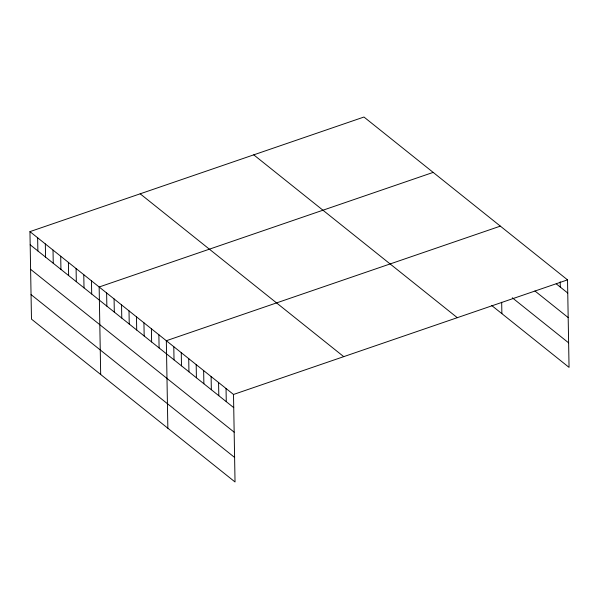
<?xml version="1.0" encoding="UTF-8"?>
<svg xmlns="http://www.w3.org/2000/svg" width="599" height="599" viewBox="0 0 599 599"><rect width="100%" height="100%" fill="white"/><g stroke="black" fill="none" stroke-linecap="round" stroke-linejoin="round"><path stroke-width="0.9" d="M29.95 231.626L233.505 394.464L235.033 481.97L31.477 319.132L29.95 231.626L363.967 117.03L567.523 279.868L569.05 367.374L491.697 305.497M433.182 172.392L99.157 286.996L100.684 374.502M500.352 226.13L166.327 340.726L167.855 428.233M233.505 394.464L567.523 279.868M556.216 283.821L567.755 293.046M534.937 290.979L568.181 317.575M512.302 297.793L568.623 342.845M253.744 154.842L457.299 317.687M140.173 193.806L343.729 356.645M30.182 244.804L233.73 407.642M30.609 269.333L234.164 432.171M31.051 294.603L234.598 457.441M560.2 281.8L560.29 287.078M501.677 302.248L501.88 313.636M226.04 388.496L226.272 401.674M218.575 382.521L218.807 395.707M211.11 376.554L211.342 389.732M203.645 370.586L203.877 383.764M196.187 364.611L196.412 377.789M188.722 358.644L188.947 371.822M181.257 352.669L181.49 365.847M173.792 346.701L174.024 359.879M158.87 334.759L159.094 347.937M151.405 328.791L151.629 341.969M143.94 322.816L144.172 335.994M136.475 316.849L136.707 330.027M129.01 310.874L129.242 324.052M121.552 304.906L121.777 318.084M114.087 298.931L114.312 312.116M106.622 292.963L106.854 306.141M91.467 280.841L91.699 294.019M83.778 274.686L84.01 287.872M76.088 268.539L76.32 281.717M68.398 262.384L68.63 275.562M60.709 256.237L60.941 269.415M53.019 250.083L53.251 263.261M45.329 243.928L45.561 257.113M37.64 237.781L37.872 250.959"/></g></svg>
